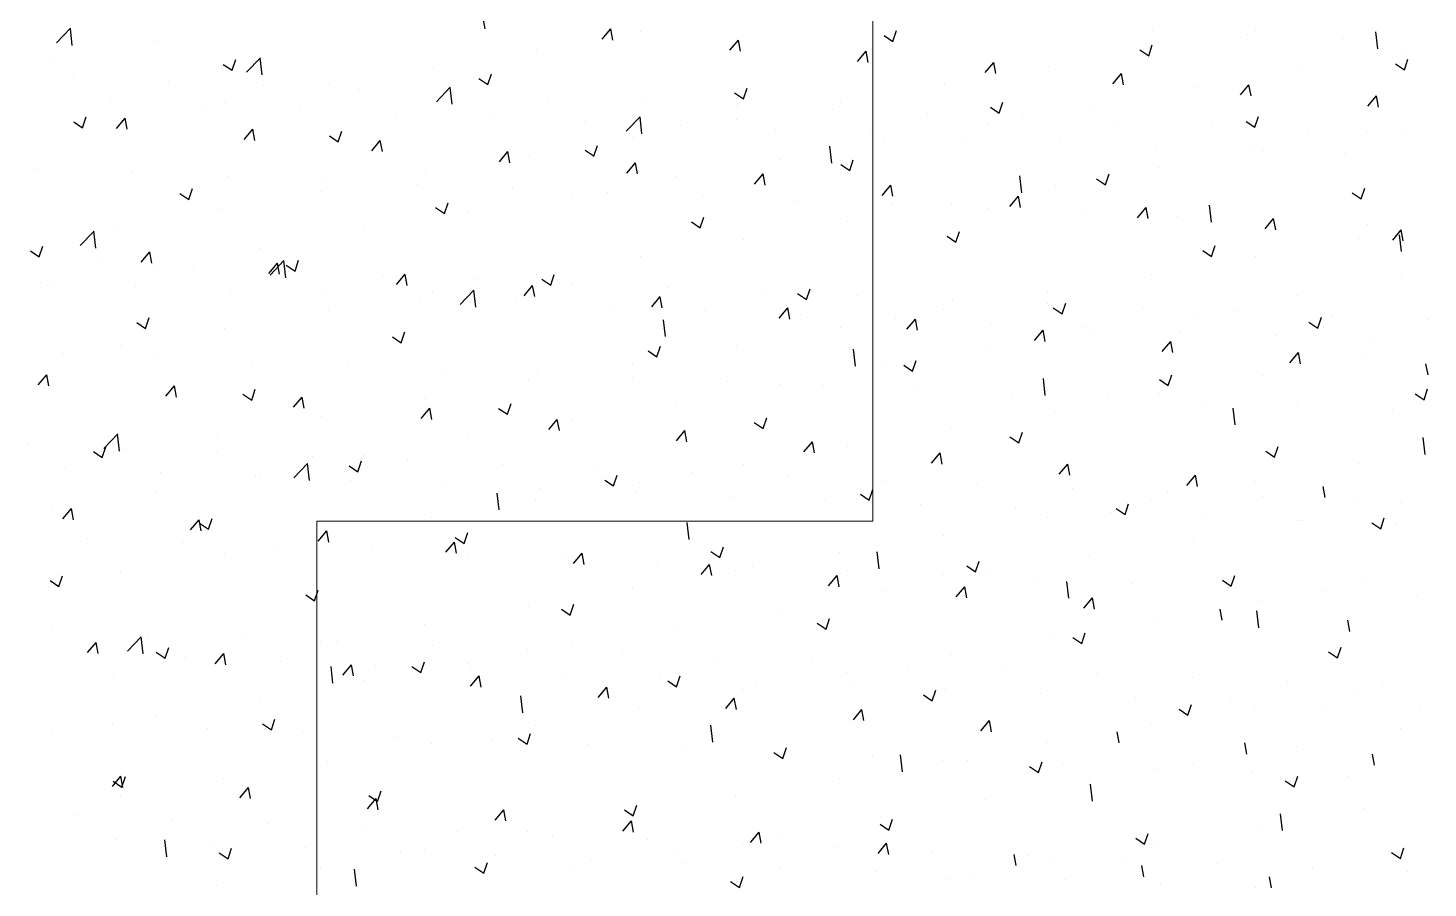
# Model space of a CAD drawing. Header units: millimetres. Extents: x 331487 to 517269, y 198509 to 399936.
# Drawn here: x 415661 to 416448, y 393833 to 394317 of the extents above; entities that cross this region are included whole.
import ezdxf

# ---------------------------------------------------------------- set-up
doc = ezdxf.new("R2010")
doc.units = ezdxf.units.MM
doc.header["$MEASUREMENT"] = 0
doc.layers.add('9th_Hatch-4', color=252, linetype='Continuous', lineweight=5)
doc.layers.add('COLUMN', color=6, linetype='Continuous')

msp = doc.modelspace()

# ---------------------------------------------------------------- linework, layer by layer
at = {"layer": '9th_Hatch-4', "linetype": 'Continuous'}
for p, q in [((416136.16, 394039.61), (416136.16, 394352.11)), ((415823.66, 394039.61), (416136.16, 394039.61)), ((415823.66, 393727.11), (415823.66, 394039.61))]:
    msp.add_line(p, q, dxfattribs=at)
at = {"layer": 'COLUMN', "color": 2, "linetype": 'Continuous'}
for p, q in [((415918.43, 394316.12), (415917.27, 394322.39)), ((415677.5, 394308.34), (415685.29, 394316.46)), ((415686.3, 394306.87), (415685.2, 394316.37)), ((415984.18, 394310.37), (415989, 394316.12)), ((415990.15, 394309.84), (415989, 394316.11)), ((416005.66, 394314.65), (416005.66, 394314.65)), ((416147.56, 394309.1), (416149.58, 394315.14)), ((416293.43, 394315.09), (416293.43, 394315.09)), ((416351.45, 394315.04), (416351.45, 394315.04)), ((416420.11, 394304.97), (416419.01, 394314.47)), ((415734.2, 394309.6), (415734.2, 394309.6)), ((416055.9, 394304.1), (416060.72, 394309.84)), ((416061.88, 394303.57), (416060.72, 394309.84)), ((416142.59, 394312.46), (416147.56, 394309.1)), ((416291.27, 394301.09), (416293.3, 394307.14)), ((416293.13, 394305.03), (416293.13, 394305.03)), ((416346.81, 394312.84), (416346.81, 394312.84)), ((416400.19, 394310.58), (416400.19, 394310.58)), ((415675.88, 394299.59), (415675.88, 394299.59)), ((415776.11, 394292.87), (415778.14, 394298.91)), ((415784.22, 394291.79), (415792.01, 394299.9)), ((415793.03, 394290.32), (415791.92, 394299.82)), ((415947.35, 394304.64), (415947.35, 394304.64)), ((416127.63, 394297.82), (416132.45, 394303.57)), ((416133.6, 394297.29), (416132.45, 394303.56)), ((416199.36, 394291.55), (416204.18, 394297.29)), ((416205.33, 394291.02), (416204.17, 394297.29)), ((416286.3, 394304.45), (416291.27, 394301.09)), ((416433.73, 394303.1), (416433.73, 394303.1)), ((416434.98, 394293.08), (416437.01, 394299.13)), ((415771.14, 394296.22), (415776.11, 394292.87)), ((415889.03, 394294.63), (415889.03, 394294.63)), ((415919.82, 394284.86), (415921.85, 394290.9)), ((416234.81, 394295.02), (416234.81, 394295.02)), ((416271.08, 394285.27), (416275.9, 394291.02)), ((416277.06, 394284.74), (416275.9, 394291.01)), ((416375.41, 394293.09), (416375.41, 394293.09)), ((416430.01, 394296.44), (416434.99, 394293.09)), ((415686.75, 394288.8), (415686.75, 394288.8)), ((415740.13, 394286.55), (415740.13, 394286.55)), ((415793.51, 394284.29), (415793.51, 394284.29)), ((415830.71, 394284.62), (415830.71, 394284.62)), ((415846.9, 394282.04), (415846.9, 394282.04)), ((415890.95, 394275.23), (415898.73, 394283.35)), ((415899.75, 394273.77), (415898.65, 394283.26)), ((415914.85, 394288.21), (415919.83, 394284.86)), ((416063.53, 394276.85), (416065.56, 394282.89)), ((416176.49, 394285.01), (416176.49, 394285.01)), ((416317.09, 394283.08), (416317.09, 394283.08)), ((416342.81, 394279), (416347.63, 394284.74)), ((416348.78, 394278.47), (416347.63, 394284.74)), ((415707.83, 394275.37), (415707.83, 394275.37)), ((415772.39, 394274.61), (415772.39, 394274.61)), ((415900.28, 394279.78), (415900.28, 394279.78)), ((415953.66, 394277.52), (415953.66, 394277.52)), ((416007.04, 394275.27), (416007.04, 394275.27)), ((416058.57, 394280.2), (416063.54, 394276.85)), ((416118.17, 394275), (416118.17, 394275)), ((416207.25, 394268.84), (416209.27, 394274.88)), ((416414.53, 394272.72), (416419.35, 394278.47)), ((416420.51, 394272.19), (416419.35, 394278.46)), ((415692.09, 394260.61), (415694.11, 394266.66)), ((415711.15, 394260.26), (415715.97, 394266)), ((415717.12, 394259.73), (415715.97, 394265.99)), ((415761.22, 394273.11), (415761.22, 394273.11)), ((415814.6, 394270.86), (415814.6, 394270.86)), ((415867.98, 394268.6), (415867.98, 394268.6)), ((415921.36, 394266.35), (415921.36, 394266.35)), ((415997.67, 394258.68), (416005.46, 394266.8)), ((416006.48, 394257.21), (416005.37, 394266.71)), ((416060.43, 394273.01), (416060.43, 394273.01)), ((416113.81, 394270.76), (416113.81, 394270.76)), ((416167.19, 394268.5), (416167.19, 394268.5)), ((416202.28, 394272.2), (416207.25, 394268.84)), ((416220.57, 394266.25), (416220.57, 394266.25)), ((416258.77, 394273.07), (416258.77, 394273.07)), ((416350.96, 394260.83), (416352.99, 394266.87)), ((415687.12, 394263.97), (415692.09, 394260.61)), ((415714.07, 394264.59), (415714.07, 394264.59)), ((415782.87, 394253.98), (415787.7, 394259.73)), ((415788.85, 394253.45), (415787.69, 394259.72)), ((415835.8, 394252.6), (415837.83, 394258.65)), ((415974.75, 394264.09), (415974.75, 394264.09)), ((416028.13, 394261.84), (416028.13, 394261.84)), ((416059.85, 394264.99), (416059.85, 394264.99)), ((416081.51, 394259.58), (416081.51, 394259.58)), ((416200.45, 394263.06), (416200.45, 394263.06)), ((416273.95, 394263.99), (416273.95, 394263.99)), ((416327.34, 394261.74), (416327.34, 394261.74)), ((416345.99, 394264.19), (416350.97, 394260.83)), ((416380.72, 394259.48), (416380.72, 394259.48)), ((416413.6, 394258.09), (416413.6, 394258.09)), ((415830.83, 394255.96), (415835.8, 394252.61)), ((415854.6, 394247.71), (415859.42, 394253.45)), ((415860.57, 394247.18), (415859.42, 394253.44)), ((415979.51, 394244.6), (415981.54, 394250.64)), ((416001.54, 394254.98), (416001.54, 394254.98)), ((416113.2, 394240.66), (416112.1, 394250.16)), ((416134.89, 394257.33), (416134.89, 394257.33)), ((416142.13, 394253.05), (416142.13, 394253.05)), ((416188.27, 394255.07), (416188.27, 394255.07)), ((416241.66, 394252.81), (416241.66, 394252.81)), ((416295.04, 394250.56), (416295.04, 394250.56)), ((416434.1, 394257.22), (416434.1, 394257.22)), ((415926.33, 394241.43), (415931.15, 394247.18)), ((415932.3, 394240.9), (415931.14, 394247.17)), ((415943.22, 394244.97), (415943.22, 394244.97)), ((415974.54, 394247.95), (415979.52, 394244.6)), ((416083.82, 394243.03), (416083.82, 394243.03)), ((416123.22, 394236.59), (416125.25, 394242.63)), ((416348.42, 394248.3), (416348.42, 394248.3)), ((416355.28, 394248.08), (416355.28, 394248.08)), ((416401.8, 394246.05), (416401.8, 394246.05)), ((415666.85, 394237.97), (415666.85, 394237.97)), ((415720.24, 394235.72), (415720.24, 394235.72)), ((415884.9, 394234.96), (415884.9, 394234.96)), ((415998.05, 394235.16), (416002.87, 394240.9)), ((416004.03, 394234.63), (416002.87, 394240.89)), ((416069.78, 394228.88), (416074.6, 394234.63)), ((416075.75, 394228.35), (416074.6, 394234.62)), ((416118.26, 394239.94), (416123.23, 394236.59)), ((416266.94, 394228.58), (416268.97, 394234.62)), ((416296.96, 394238.07), (416296.96, 394238.07)), ((415751.78, 394220.35), (415753.8, 394226.39)), ((415773.62, 394233.46), (415773.62, 394233.46)), ((415827, 394231.2), (415827, 394231.2)), ((415880.38, 394228.95), (415880.38, 394228.95)), ((415933.77, 394226.69), (415933.77, 394226.69)), ((416025.5, 394233.02), (416025.5, 394233.02)), ((416141.5, 394222.61), (416146.33, 394228.35)), ((416147.48, 394222.07), (416146.32, 394228.34)), ((416219.92, 394224.11), (416218.82, 394233.61)), ((416238.64, 394228.06), (416238.64, 394228.06)), ((416261.97, 394231.93), (416266.94, 394228.58)), ((416410.65, 394220.57), (416412.68, 394226.61)), ((415746.81, 394223.71), (415751.78, 394220.35)), ((415826.58, 394224.95), (415826.58, 394224.95)), ((415967.18, 394223.01), (415967.18, 394223.01)), ((415987.15, 394224.44), (415987.15, 394224.44)), ((416040.53, 394222.18), (416040.53, 394222.18)), ((416093.91, 394219.93), (416093.91, 394219.93)), ((416213.23, 394216.33), (416218.05, 394222.08)), ((416219.2, 394215.8), (416218.05, 394222.07)), ((416405.68, 394223.93), (416410.66, 394220.57)), ((415768.26, 394214.94), (415768.26, 394214.94)), ((415890.52, 394215.7), (415895.49, 394212.34)), ((415895.49, 394212.34), (415897.52, 394218.38)), ((415908.86, 394213), (415908.86, 394213)), ((416147.29, 394217.67), (416147.29, 394217.67)), ((416180.33, 394218.05), (416180.33, 394218.05)), ((416200.68, 394215.42), (416200.68, 394215.42)), ((416254.06, 394213.16), (416254.06, 394213.16)), ((416284.96, 394210.05), (416289.78, 394215.8)), ((416290.93, 394209.52), (416289.77, 394215.79)), ((416307.44, 394210.9), (416307.44, 394210.9)), ((416326.65, 394207.56), (416325.54, 394217.06)), ((415709.94, 394204.93), (415709.94, 394204.93)), ((415850.54, 394202.99), (415850.54, 394202.99)), ((416034.23, 394207.69), (416039.21, 394204.33)), ((416039.2, 394204.33), (416041.23, 394210.38)), ((416122.01, 394208.04), (416122.01, 394208.04)), ((416356.68, 394203.78), (416361.5, 394209.52)), ((416360.82, 394208.65), (416360.82, 394208.65)), ((416362.66, 394203.25), (416361.5, 394209.52)), ((416414.21, 394206.39), (416414.21, 394206.39)), ((416428.41, 394197.5), (416433.23, 394203.25)), ((416434.38, 394196.97), (416433.23, 394203.24)), ((415690.76, 394194.38), (415698.54, 394202.49)), ((415699.56, 394192.91), (415698.46, 394202.4)), ((416063.69, 394198.03), (416063.69, 394198.03)), ((416177.95, 394199.68), (416182.92, 394196.33)), ((416182.92, 394196.32), (416184.94, 394202.37)), ((416409.47, 394198.43), (416409.47, 394198.43)), ((416433.37, 394191.01), (416432.27, 394200.5)), ((415662.79, 394191.45), (415667.76, 394188.1)), ((415667.75, 394188.1), (415669.78, 394194.14)), ((415725.02, 394185.04), (415729.84, 394190.78)), ((415731, 394184.51), (415729.84, 394190.77)), ((415792.22, 394192.98), (415792.22, 394192.98)), ((416005.37, 394188.02), (416005.37, 394188.02)), ((416321.66, 394191.67), (416326.63, 394188.32)), ((416326.63, 394188.32), (416328.66, 394194.36)), ((416351.15, 394188.41), (416351.15, 394188.41)), ((415700.76, 394184.62), (415700.76, 394184.62)), ((415733.9, 394182.97), (415733.9, 394182.97)), ((415754.15, 394182.36), (415754.15, 394182.36)), ((415796.75, 394178.76), (415801.57, 394184.51)), ((415797.48, 394177.82), (415805.27, 394185.94)), ((415802.72, 394178.23), (415801.57, 394184.5)), ((415806.29, 394176.35), (415805.18, 394185.85)), ((415806.5, 394183.45), (415811.47, 394180.09)), ((415807.53, 394180.1), (415807.53, 394180.1)), ((415811.47, 394180.09), (415813.5, 394186.13)), ((415668.47, 394173.44), (415668.47, 394173.44)), ((415675.59, 394172.96), (415675.59, 394172.96)), ((415860.91, 394177.85), (415860.91, 394177.85)), ((415868.48, 394172.49), (415873.3, 394178.23)), ((415874.45, 394171.96), (415873.29, 394178.22)), ((415914.29, 394175.59), (415914.29, 394175.59)), ((415940.2, 394166.21), (415945.02, 394171.96)), ((415946.18, 394165.68), (415945.02, 394171.95)), ((415947.05, 394178.01), (415947.05, 394178.01)), ((415950.21, 394175.44), (415955.19, 394172.08)), ((415955.18, 394172.08), (415957.21, 394178.12)), ((415967.67, 394173.34), (415967.67, 394173.34)), ((416292.83, 394178.4), (416292.83, 394178.4)), ((416433.43, 394176.47), (416433.43, 394176.47)), ((415721.85, 394171.18), (415721.85, 394171.18)), ((415775.23, 394168.93), (415775.23, 394168.93)), ((415828.61, 394166.67), (415828.61, 394166.67)), ((415882, 394164.42), (415882, 394164.42)), ((415888.73, 394168), (415888.73, 394168)), ((415904.2, 394161.27), (415911.99, 394169.39)), ((415913.01, 394159.8), (415911.91, 394169.3)), ((416011.93, 394159.94), (416016.75, 394165.68)), ((416017.9, 394159.41), (416016.75, 394165.67)), ((416021.06, 394171.08), (416021.06, 394171.08)), ((416074.44, 394168.83), (416074.44, 394168.83)), ((416093.92, 394167.43), (416098.9, 394164.07)), ((416098.89, 394164.07), (416100.92, 394170.11)), ((416127.82, 394166.57), (416127.82, 394166.57)), ((416181.2, 394164.32), (416181.2, 394164.32)), ((416234.52, 394168.39), (416234.52, 394168.39)), ((416375.11, 394166.46), (416375.11, 394166.46)), ((415830.41, 394157.99), (415830.41, 394157.99)), ((415935.38, 394162.16), (415935.38, 394162.16)), ((415988.76, 394159.91), (415988.76, 394159.91)), ((416042.14, 394157.65), (416042.14, 394157.65)), ((416083.65, 394153.66), (416088.48, 394159.41)), ((416089.63, 394153.13), (416088.47, 394159.4)), ((416176.2, 394158.38), (416176.2, 394158.38)), ((416234.59, 394162.06), (416234.59, 394162.06)), ((416237.64, 394159.42), (416242.61, 394156.06)), ((416242.61, 394156.06), (416244.63, 394162.11)), ((416287.97, 394159.81), (416287.97, 394159.81)), ((416316.8, 394156.45), (416316.8, 394156.45)), ((416341.35, 394157.55), (416341.35, 394157.55)), ((415722.48, 394151.19), (415727.45, 394147.84)), ((415727.45, 394147.84), (415729.47, 394153.88)), ((415772.1, 394147.98), (415772.1, 394147.98)), ((416019.73, 394143.25), (416018.63, 394152.75)), ((416095.52, 394155.39), (416095.52, 394155.39)), ((416117.88, 394148.37), (416117.88, 394148.37)), ((416148.91, 394153.14), (416148.91, 394153.14)), ((416155.38, 394147.39), (416160.2, 394153.13)), ((416161.35, 394146.86), (416160.2, 394153.12)), ((416202.29, 394150.88), (416202.29, 394150.88)), ((416255.67, 394148.63), (416255.67, 394148.63)), ((416381.35, 394151.41), (416386.32, 394148.06)), ((416386.32, 394148.05), (416388.35, 394154.1)), ((416394.73, 394155.29), (416394.73, 394155.29)), ((416448.11, 394153.04), (416448.11, 394153.04)), ((415866.19, 394143.18), (415871.16, 394139.83)), ((415871.16, 394139.83), (415873.19, 394145.87)), ((416227.11, 394141.11), (416231.93, 394146.86)), ((416233.08, 394140.58), (416231.92, 394146.85)), ((416258.48, 394146.44), (416258.48, 394146.44)), ((416298.83, 394134.84), (416303.65, 394140.58)), ((416304.81, 394134.3), (416303.65, 394140.57)), ((416309.05, 394146.37), (416309.05, 394146.37)), ((416362.44, 394144.12), (416362.44, 394144.12)), ((416415.82, 394141.86), (416415.82, 394141.86)), ((415680.87, 394133.78), (415680.87, 394133.78)), ((415713.78, 394137.97), (415713.78, 394137.97)), ((416009.9, 394135.17), (416014.88, 394131.82)), ((416014.87, 394131.82), (416016.9, 394137.86)), ((416059.56, 394138.36), (416059.56, 394138.36)), ((416126.46, 394126.7), (416125.35, 394136.2)), ((416200.16, 394136.43), (416200.16, 394136.43)), ((416370.56, 394128.56), (416375.38, 394134.31)), ((416376.53, 394128.03), (416375.38, 394134.3)), ((415734.25, 394131.53), (415734.25, 394131.53)), ((415787.63, 394129.27), (415787.63, 394129.27)), ((415841.02, 394127.02), (415841.02, 394127.02)), ((415894.4, 394124.76), (415894.4, 394124.76)), ((416001.24, 394128.35), (416001.24, 394128.35)), ((416141.84, 394126.42), (416141.84, 394126.42)), ((416153.61, 394127.17), (416158.59, 394123.81)), ((416158.58, 394123.81), (416160.61, 394129.85)), ((416413.31, 394131.46), (416413.31, 394131.46)), ((416448.26, 394121.75), (416447.1, 394128.02)), ((415667.17, 394116.09), (415671.99, 394121.84)), ((415673.15, 394115.56), (415671.99, 394121.83)), ((415942.92, 394118.34), (415942.92, 394118.34)), ((415947.78, 394122.51), (415947.78, 394122.51)), ((416001.16, 394120.25), (416001.16, 394120.25)), ((416054.54, 394118), (416054.54, 394118)), ((416083.52, 394116.41), (416083.52, 394116.41)), ((416233.18, 394110.15), (416232.08, 394119.64)), ((416297.33, 394119.16), (416302.3, 394115.8)), ((416302.3, 394115.8), (416304.32, 394121.84)), ((416354.99, 394121.45), (416354.99, 394121.45)), ((415738.9, 394109.82), (415743.72, 394115.56)), ((415744.87, 394109.29), (415743.72, 394115.56)), ((415782.17, 394110.93), (415787.14, 394107.58)), ((415787.14, 394107.57), (415789.16, 394113.62)), ((415810.63, 394103.54), (415815.45, 394109.29)), ((415816.6, 394103.01), (415815.44, 394109.28)), ((415884.6, 394108.33), (415884.6, 394108.33)), ((416107.93, 394115.74), (416107.93, 394115.74)), ((416161.31, 394113.49), (416161.31, 394113.49)), ((416214.69, 394111.23), (416214.69, 394111.23)), ((416268.07, 394108.97), (416268.07, 394108.97)), ((416296.67, 394111.44), (416296.67, 394111.44)), ((416441.04, 394111.15), (416446.02, 394107.79)), ((416446.01, 394107.79), (416448.04, 394113.83)), ((415882.35, 394097.27), (415887.17, 394103.01)), ((415888.33, 394096.74), (415887.17, 394103.01)), ((415925.88, 394102.92), (415930.85, 394099.57)), ((415930.85, 394099.57), (415932.88, 394105.61)), ((416025.2, 394106.4), (416025.2, 394106.4)), ((416238.35, 394101.43), (416238.35, 394101.43)), ((416321.46, 394106.72), (416321.46, 394106.72)), ((416339.91, 394093.59), (416338.8, 394103.09)), ((416374.84, 394104.46), (416374.84, 394104.46)), ((416428.22, 394102.21), (416428.22, 394102.21)), ((415826.29, 394098.32), (415826.29, 394098.32)), ((415954.08, 394090.99), (415958.9, 394096.74)), ((415960.05, 394090.46), (415958.89, 394096.73)), ((415966.88, 394096.38), (415966.88, 394096.38)), ((416069.59, 394094.91), (416074.57, 394091.56)), ((416074.56, 394091.56), (416076.59, 394097.6)), ((415704.01, 394080.41), (415711.8, 394088.53)), ((415712.82, 394078.94), (415711.71, 394088.44)), ((415767.97, 394088.31), (415767.97, 394088.31)), ((415908.57, 394086.37), (415908.57, 394086.37)), ((416025.8, 394084.72), (416030.62, 394090.46)), ((416031.78, 394084.19), (416030.62, 394090.45)), ((416180.03, 394091.42), (416180.03, 394091.42)), ((416213.31, 394086.9), (416218.28, 394083.55)), ((416218.27, 394083.55), (416220.3, 394089.59)), ((416446.63, 394077.04), (416445.53, 394086.54)), ((415661.39, 394082.69), (415661.39, 394082.69)), ((415698.14, 394078.68), (415703.12, 394075.32)), ((415703.11, 394075.32), (415705.14, 394081.36)), ((415709.65, 394078.3), (415709.65, 394078.3)), ((415714.78, 394080.43), (415714.78, 394080.43)), ((415768.16, 394078.17), (415768.16, 394078.17)), ((416097.53, 394078.44), (416102.35, 394084.19)), ((416103.5, 394077.91), (416102.35, 394084.18)), ((416121.71, 394081.41), (416121.71, 394081.41)), ((416169.26, 394072.17), (416174.08, 394077.91)), ((416175.23, 394071.64), (416174.07, 394077.9)), ((416357.02, 394078.9), (416361.99, 394075.54)), ((416361.99, 394075.54), (416364.02, 394081.58)), ((415682.48, 394069.25), (415682.48, 394069.25)), ((415810.74, 394063.86), (415818.53, 394071.98)), ((415819.54, 394062.39), (415818.44, 394071.89)), ((415821.54, 394075.92), (415821.54, 394075.92)), ((415841.86, 394070.67), (415846.83, 394067.31)), ((415846.83, 394067.31), (415848.85, 394073.35)), ((415850.25, 394076.36), (415850.25, 394076.36)), ((415874.92, 394073.66), (415874.92, 394073.66)), ((415928.31, 394071.41), (415928.31, 394071.41)), ((415981.69, 394069.15), (415981.69, 394069.15)), ((416063.39, 394071.4), (416063.39, 394071.4)), ((416240.98, 394065.89), (416245.8, 394071.64)), ((416246.96, 394065.36), (416245.8, 394071.63)), ((416409.18, 394071.8), (416409.18, 394071.8)), ((415735.86, 394067), (415735.86, 394067)), ((415789.24, 394064.74), (415789.24, 394064.74)), ((415791.93, 394066.35), (415791.93, 394066.35)), ((415842.63, 394062.49), (415842.63, 394062.49)), ((415985.57, 394062.66), (415990.54, 394059.3)), ((415990.54, 394059.3), (415992.57, 394065.35)), ((416005.07, 394061.39), (416005.07, 394061.39)), ((416035.07, 394066.9), (416035.07, 394066.9)), ((416088.45, 394064.64), (416088.45, 394064.64)), ((416141.84, 394062.39), (416141.84, 394062.39)), ((416312.71, 394059.62), (416317.53, 394065.36)), ((416318.68, 394059.09), (416317.52, 394065.35)), ((416350.86, 394061.79), (416350.86, 394061.79)), ((415733.61, 394056.34), (415733.61, 394056.34)), ((415896.01, 394060.23), (415896.01, 394060.23)), ((415926.27, 394045.84), (415925.16, 394055.34)), ((415949.39, 394057.98), (415949.39, 394057.98)), ((416002.77, 394055.72), (416002.77, 394055.72)), ((416056.16, 394053.46), (416056.16, 394053.46)), ((416129.28, 394054.65), (416134.26, 394051.3)), ((416134.25, 394051.29), (416136.28, 394057.34)), ((416195.22, 394060.13), (416195.22, 394060.13)), ((416248.6, 394057.87), (416248.6, 394057.87)), ((416301.98, 394055.62), (416301.98, 394055.62)), ((416355.36, 394053.36), (416355.36, 394053.36)), ((416390.41, 394052.81), (416389.25, 394059.08)), ((415675.29, 394046.33), (415675.29, 394046.33)), ((415681.05, 394040.87), (415685.87, 394046.62)), ((415687.02, 394040.34), (415685.87, 394046.61)), ((415946.76, 394051.38), (415946.76, 394051.38)), ((416109.54, 394051.21), (416109.54, 394051.21)), ((416162.92, 394048.95), (416162.92, 394048.95)), ((416216.3, 394046.7), (416216.3, 394046.7)), ((416273, 394046.64), (416277.97, 394043.29)), ((416277.97, 394043.29), (416279.99, 394049.33)), ((416292.54, 394051.78), (416292.54, 394051.78)), ((416408.75, 394051.11), (416408.75, 394051.11)), ((416433.14, 394049.84), (416433.14, 394049.84)), ((415752.77, 394034.6), (415757.6, 394040.34)), ((415758.75, 394034.07), (415757.59, 394040.34)), ((415757.84, 394038.42), (415762.81, 394035.06)), ((415762.8, 394035.06), (415764.83, 394041.1)), ((415888.44, 394041.37), (415888.44, 394041.37)), ((416032.99, 394029.29), (416031.89, 394038.78)), ((416234.22, 394041.76), (416234.22, 394041.76)), ((416269.68, 394044.44), (416269.68, 394044.44)), ((416323.07, 394042.19), (416323.07, 394042.19)), ((416374.82, 394039.83), (416374.82, 394039.83)), ((416376.45, 394039.93), (416376.45, 394039.93)), ((416416.71, 394038.63), (416421.68, 394035.28)), ((416421.68, 394035.28), (416423.71, 394041.32)), ((416429.83, 394037.68), (416429.83, 394037.68)), ((415694.88, 394029.6), (415694.88, 394029.6)), ((415824.5, 394028.32), (415829.32, 394034.07)), ((415830.47, 394027.79), (415829.32, 394034.06)), ((415830.12, 394031.36), (415830.12, 394031.36)), ((415901.55, 394030.41), (415906.52, 394027.05)), ((415906.52, 394027.05), (415908.54, 394033.09)), ((416175.9, 394031.75), (416175.9, 394031.75)), ((416316.5, 394029.82), (416316.5, 394029.82)), ((415748.26, 394027.34), (415748.26, 394027.34)), ((415801.65, 394025.09), (415801.65, 394025.09)), ((415855.03, 394022.83), (415855.03, 394022.83)), ((415896.23, 394022.05), (415901.05, 394027.79)), ((415902.2, 394021.52), (415901.04, 394027.79)), ((416045.26, 394022.4), (416050.24, 394019.04)), ((416050.23, 394019.04), (416052.26, 394025.08)), ((416117.58, 394021.74), (416117.58, 394021.74)), ((416139.72, 394012.73), (416138.61, 394022.23)), ((415771.8, 394021.35), (415771.8, 394021.35)), ((415908.41, 394020.58), (415908.41, 394020.58)), ((415961.79, 394018.32), (415961.79, 394018.32)), ((415967.95, 394015.77), (415972.77, 394021.52)), ((415973.93, 394015.24), (415972.77, 394021.51)), ((416015.18, 394016.07), (416015.18, 394016.07)), ((416039.68, 394009.5), (416044.5, 394015.24)), ((416045.65, 394008.97), (416044.5, 394015.24)), ((416188.97, 394014.39), (416193.95, 394011.03)), ((416193.94, 394011.03), (416195.97, 394017.08)), ((416258.18, 394019.81), (416258.18, 394019.81)), ((415673.81, 394006.16), (415678.79, 394002.81)), ((415678.78, 394002.81), (415680.81, 394008.85)), ((415713.48, 394011.34), (415713.48, 394011.34)), ((416059.26, 394011.73), (416059.26, 394011.73)), ((416068.56, 394013.81), (416068.56, 394013.81)), ((416111.4, 394003.22), (416116.23, 394008.97)), ((416117.38, 394002.69), (416116.22, 394008.96)), ((416121.94, 394011.55), (416121.94, 394011.55)), ((416175.32, 394009.3), (416175.32, 394009.3)), ((416199.86, 394009.8), (416199.86, 394009.8)), ((416228.7, 394007.04), (416228.7, 394007.04)), ((416332.69, 394006.38), (416337.66, 394003.03)), ((416337.66, 394003.02), (416339.68, 394009.07)), ((415817.53, 393998.15), (415822.5, 393994.8)), ((415822.5, 393994.8), (415824.52, 394000.84)), ((416000.95, 394001.72), (416000.95, 394001.72)), ((416141.54, 393999.79), (416141.54, 393999.79)), ((416183.13, 393996.95), (416187.95, 394002.69)), ((416189.1, 393996.42), (416187.95, 394002.69)), ((416246.44, 393996.18), (416245.34, 394005.68)), ((416282.09, 394004.79), (416282.09, 394004.79)), ((416335.47, 394002.53), (416335.47, 394002.53)), ((416388.85, 394000.28), (416388.85, 394000.28)), ((416413.01, 394004.83), (416413.01, 394004.83)), ((415942.63, 393991.71), (415942.63, 393991.71)), ((415966.21, 393986.79), (415968.24, 393992.83)), ((416254.86, 393990.67), (416259.68, 393996.42)), ((416260.83, 393990.14), (416259.67, 393996.41)), ((416354.69, 393994.82), (416354.69, 393994.82)), ((416442.23, 393998.02), (416442.23, 393998.02)), ((415961.24, 393990.14), (415966.21, 393986.79)), ((416083.23, 393989.78), (416083.23, 393989.78)), ((416109.92, 393978.78), (416111.95, 393984.82)), ((416296.37, 393984.81), (416296.37, 393984.81)), ((416332.56, 393983.87), (416331.4, 393990.13)), ((416353.16, 393979.63), (416352.06, 393989.13)), ((416404.28, 393977.59), (416403.13, 393983.86)), ((415675.41, 393978.5), (415675.41, 393978.5)), ((415717.27, 393966.45), (415725.06, 393974.57)), ((415728.79, 393976.24), (415728.79, 393976.24)), ((415884.31, 393981.7), (415884.31, 393981.7)), ((416024.91, 393979.77), (416024.91, 393979.77)), ((416104.95, 393982.14), (416109.93, 393978.78)), ((416238.05, 393974.8), (416238.05, 393974.8)), ((416253.63, 393970.77), (416255.66, 393976.81)), ((415694.92, 393965.65), (415699.74, 393971.4)), ((415700.9, 393965.12), (415699.74, 393971.39)), ((415726.08, 393964.98), (415724.97, 393974.48)), ((415738.47, 393962.54), (415740.5, 393968.59)), ((415782.17, 393973.99), (415782.17, 393973.99)), ((415825.99, 393971.69), (415825.99, 393971.69)), ((415835.56, 393971.73), (415835.56, 393971.73)), ((415888.94, 393969.48), (415888.94, 393969.48)), ((415942.32, 393967.22), (415942.32, 393967.22)), ((415966.59, 393969.76), (415966.59, 393969.76)), ((416248.66, 393974.13), (416253.64, 393970.77)), ((416397.35, 393962.76), (416399.37, 393968.8)), ((415696.49, 393965.07), (415696.49, 393965.07)), ((415733.5, 393965.9), (415738.48, 393962.55)), ((415749.88, 393962.81), (415749.88, 393962.81)), ((415766.65, 393959.38), (415771.47, 393965.12)), ((415767.67, 393961.68), (415767.67, 393961.68)), ((415772.62, 393958.85), (415771.47, 393965.12)), ((415803.26, 393960.56), (415803.26, 393960.56)), ((415838.38, 393953.1), (415843.2, 393958.85)), ((415844.35, 393952.57), (415843.19, 393958.84)), ((415882.19, 393954.54), (415884.21, 393960.58)), ((415908.27, 393959.74), (415908.27, 393959.74)), ((415995.7, 393964.97), (415995.7, 393964.97)), ((416049.08, 393962.71), (416049.08, 393962.71)), ((416102.47, 393960.46), (416102.47, 393960.46)), ((416179.74, 393964.79), (416179.74, 393964.79)), ((416392.38, 393966.12), (416397.35, 393962.76)), ((415709.35, 393951.67), (415709.35, 393951.67)), ((415832.8, 393948.43), (415831.7, 393957.92)), ((415856.64, 393958.3), (415856.64, 393958.3)), ((415877.22, 393957.89), (415882.19, 393954.54)), ((415910.02, 393956.04), (415910.02, 393956.04)), ((415910.1, 393946.83), (415914.92, 393952.57)), ((415916.08, 393946.3), (415914.92, 393952.57)), ((415963.4, 393953.79), (415963.4, 393953.79)), ((416016.79, 393951.53), (416016.79, 393951.53)), ((416025.9, 393946.53), (416027.93, 393952.57)), ((416121.42, 393954.78), (416121.42, 393954.78)), ((416155.85, 393958.2), (416155.85, 393958.2)), ((416209.23, 393955.94), (416209.23, 393955.94)), ((416262.61, 393953.69), (416262.61, 393953.69)), ((416316, 393951.43), (416316, 393951.43)), ((415849.95, 393949.73), (415849.95, 393949.73)), ((415981.83, 393940.55), (415986.65, 393946.3)), ((415987.8, 393940.02), (415986.65, 393946.29)), ((416020.93, 393949.88), (416025.9, 393946.53)), ((416063.1, 393944.77), (416063.1, 393944.77)), ((416070.17, 393949.28), (416070.17, 393949.28)), ((416123.55, 393947.02), (416123.55, 393947.02)), ((416169.61, 393938.52), (416171.64, 393944.56)), ((416176.93, 393944.77), (416176.93, 393944.77)), ((416369.38, 393949.18), (416369.38, 393949.18)), ((416408.88, 393945.17), (416408.88, 393945.17)), ((416422.76, 393946.92), (416422.76, 393946.92)), ((415791.63, 393939.72), (415791.63, 393939.72)), ((415939.53, 393931.88), (415938.42, 393941.37)), ((416053.55, 393934.28), (416058.37, 393940.02)), ((416059.53, 393933.75), (416058.37, 393940.02)), ((416164.64, 393941.87), (416169.62, 393938.52)), ((416230.32, 393942.51), (416230.32, 393942.51)), ((416283.7, 393940.26), (416283.7, 393940.26)), ((416313.32, 393930.51), (416315.35, 393936.55)), ((416337.08, 393938), (416337.08, 393938)), ((416350.56, 393935.16), (416350.56, 393935.16)), ((416390.46, 393935.75), (416390.46, 393935.75)), ((415733.31, 393929.71), (415733.31, 393929.71)), ((415798.16, 393922.28), (415800.19, 393928.32)), ((416004.78, 393934.76), (416004.78, 393934.76)), ((416125.28, 393928), (416130.1, 393933.75)), ((416131.25, 393927.47), (416130.1, 393933.74)), ((416197.01, 393921.73), (416201.83, 393927.47)), ((416202.98, 393921.2), (416201.82, 393927.47)), ((416308.36, 393933.87), (416313.33, 393930.51)), ((416443.84, 393933.49), (416443.84, 393933.49)), ((415675, 393919.7), (415675, 393919.7)), ((415708.9, 393925.41), (415708.9, 393925.41)), ((415762.28, 393923.16), (415762.28, 393923.16)), ((415793.19, 393925.64), (415798.17, 393922.28)), ((415815.66, 393920.9), (415815.66, 393920.9)), ((415941.88, 393914.27), (415943.9, 393920.32)), ((415946.46, 393924.75), (415946.46, 393924.75)), ((416046.25, 393915.32), (416045.15, 393924.82)), ((416274.71, 393914.92), (416273.55, 393921.19)), ((416292.24, 393925.15), (416292.24, 393925.15)), ((416432.84, 393923.21), (416432.84, 393923.21)), ((415869.04, 393918.65), (415869.04, 393918.65)), ((415888.14, 393914.74), (415888.14, 393914.74)), ((415922.42, 393916.39), (415922.42, 393916.39)), ((415936.91, 393917.63), (415941.88, 393914.27)), ((415975.81, 393914.14), (415975.81, 393914.14)), ((416029.19, 393911.88), (416029.19, 393911.88)), ((416085.59, 393906.26), (416087.62, 393912.31)), ((416233.93, 393915.14), (416233.93, 393915.14)), ((416346.43, 393908.65), (416345.28, 393914.92)), ((416374.52, 393913.2), (416374.52, 393913.2)), ((415829.82, 393904.73), (415829.82, 393904.73)), ((416080.62, 393909.62), (416085.59, 393906.27)), ((416082.57, 393909.62), (416082.57, 393909.62)), ((416135.95, 393907.37), (416135.95, 393907.37)), ((416152.97, 393898.77), (416151.87, 393908.27)), ((416175.61, 393905.12), (416175.61, 393905.12)), ((416189.34, 393905.11), (416189.34, 393905.11)), ((416229.3, 393898.26), (416231.33, 393904.3)), ((416418.16, 393902.37), (416417, 393908.64)), ((415708.8, 393890.44), (415713.62, 393896.18)), ((415714.77, 393889.91), (415713.62, 393896.17)), ((415714.14, 393890.03), (415716.17, 393896.07)), ((416224.33, 393901.61), (416229.31, 393898.26)), ((416242.72, 393902.86), (416242.72, 393902.86)), ((416296.1, 393900.6), (416296.1, 393900.6)), ((416316.21, 393903.19), (416316.21, 393903.19)), ((416349.48, 393898.35), (416349.48, 393898.35)), ((416373.02, 393890.25), (416375.04, 393896.29)), ((416402.86, 393896.09), (416402.86, 393896.09)), ((415709.17, 393893.39), (415714.15, 393890.03)), ((415771.51, 393894.72), (415771.51, 393894.72)), ((415780.52, 393884.16), (415785.35, 393889.91)), ((415786.5, 393883.63), (415785.34, 393889.9)), ((415857.85, 393882.02), (415859.88, 393888.06)), ((416117.29, 393895.11), (416117.29, 393895.11)), ((416257.89, 393893.18), (416257.89, 393893.18)), ((416259.7, 393882.22), (416258.59, 393891.72)), ((416368.05, 393893.6), (416373.02, 393890.25)), ((415713.19, 393884.71), (415713.19, 393884.71)), ((415852.25, 393877.89), (415857.07, 393883.63)), ((415852.89, 393885.38), (415857.86, 393882.02)), ((415858.22, 393877.35), (415857.07, 393883.62)), ((416058.97, 393885.1), (416058.97, 393885.1)), ((416199.57, 393883.17), (416199.57, 393883.17)), ((415689.42, 393874.31), (415689.42, 393874.31)), ((415923.98, 393871.61), (415928.8, 393877.36)), ((415929.95, 393871.08), (415928.79, 393877.35)), ((415996.6, 393877.37), (416001.57, 393874.01)), ((416000.65, 393875.09), (416000.65, 393875.09)), ((416001.57, 393874.01), (416003.59, 393880.05)), ((416141.25, 393873.16), (416141.25, 393873.16)), ((416366.42, 393865.67), (416365.32, 393875.16)), ((416412.72, 393878.2), (416412.72, 393878.2)), ((415742.8, 393872.06), (415742.8, 393872.06)), ((415796.19, 393869.8), (415796.19, 393869.8)), ((415849.57, 393867.55), (415849.57, 393867.55)), ((415902.95, 393865.29), (415902.95, 393865.29)), ((415942.33, 393865.08), (415942.33, 393865.08)), ((415995.7, 393865.33), (416000.52, 393871.08)), ((416001.68, 393864.8), (416000.52, 393871.07)), ((416067.43, 393859.06), (416072.25, 393864.8)), ((416073.4, 393858.53), (416072.25, 393864.8)), ((416140.31, 393869.36), (416145.29, 393866)), ((416145.28, 393866), (416147.31, 393872.05)), ((416354.4, 393868.19), (416354.4, 393868.19)), ((415710.51, 393860.88), (415710.51, 393860.88)), ((415739.34, 393851.02), (415738.23, 393860.51)), ((415763.89, 393858.63), (415763.89, 393858.63)), ((415956.33, 393863.04), (415956.33, 393863.04)), ((416009.72, 393860.78), (416009.72, 393860.78)), ((416063.1, 393858.52), (416063.1, 393858.52)), ((416082.93, 393863.15), (416082.93, 393863.15)), ((416139.15, 393852.78), (416143.98, 393858.53)), ((416145.13, 393852.25), (416143.97, 393858.52)), ((416284.02, 393861.35), (416289, 393858)), ((416288.99, 393857.99), (416291.02, 393864.04)), ((416296.08, 393858.18), (416296.08, 393858.18)), ((415768.86, 393853.12), (415773.84, 393849.77)), ((415773.83, 393849.77), (415775.86, 393855.81)), ((415817.27, 393856.37), (415817.27, 393856.37)), ((415870.65, 393854.11), (415870.65, 393854.11)), ((415884.01, 393855.07), (415884.01, 393855.07)), ((415924.04, 393851.86), (415924.04, 393851.86)), ((415977.42, 393849.6), (415977.42, 393849.6)), ((416024.61, 393853.14), (416024.61, 393853.14)), ((416116.48, 393856.27), (416116.48, 393856.27)), ((416169.86, 393854.01), (416169.86, 393854.01)), ((416216.85, 393845.98), (416215.7, 393852.25)), ((416223.24, 393851.76), (416223.24, 393851.76)), ((416276.63, 393849.5), (416276.63, 393849.5)), ((416427.74, 393853.34), (416432.71, 393849.99)), ((416432.71, 393849.99), (416434.73, 393856.03)), ((415825.7, 393845.06), (415825.7, 393845.06)), ((415846.06, 393834.46), (415844.95, 393843.96)), ((415912.58, 393845.11), (415917.55, 393841.76)), ((415917.54, 393841.76), (415919.57, 393847.8)), ((415966.29, 393843.13), (415966.29, 393843.13)), ((416030.8, 393847.35), (416030.8, 393847.35)), ((416084.18, 393845.09), (416084.18, 393845.09)), ((416137.56, 393842.84), (416137.56, 393842.84)), ((416237.76, 393848.17), (416237.76, 393848.17)), ((416288.58, 393839.7), (416287.42, 393845.97)), ((416330.01, 393847.25), (416330.01, 393847.25)), ((416383.39, 393844.99), (416383.39, 393844.99)), ((416436.77, 393842.74), (416436.77, 393842.74)), ((415767.38, 393835.05), (415767.38, 393835.05)), ((416056.29, 393837.11), (416061.26, 393833.75)), ((416061.26, 393833.75), (416063.29, 393839.79)), ((416179.44, 393838.16), (416179.44, 393838.16)), ((416190.95, 393840.58), (416190.95, 393840.58)), ((416244.33, 393838.33), (416244.33, 393838.33)), ((416297.71, 393836.07), (416297.71, 393836.07)), ((416351.09, 393833.82), (416351.09, 393833.82)), ((416360.31, 393833.43), (416359.15, 393839.7))]:
    msp.add_line(p, q, dxfattribs=at)

doc.saveas('drawing.dxf')
